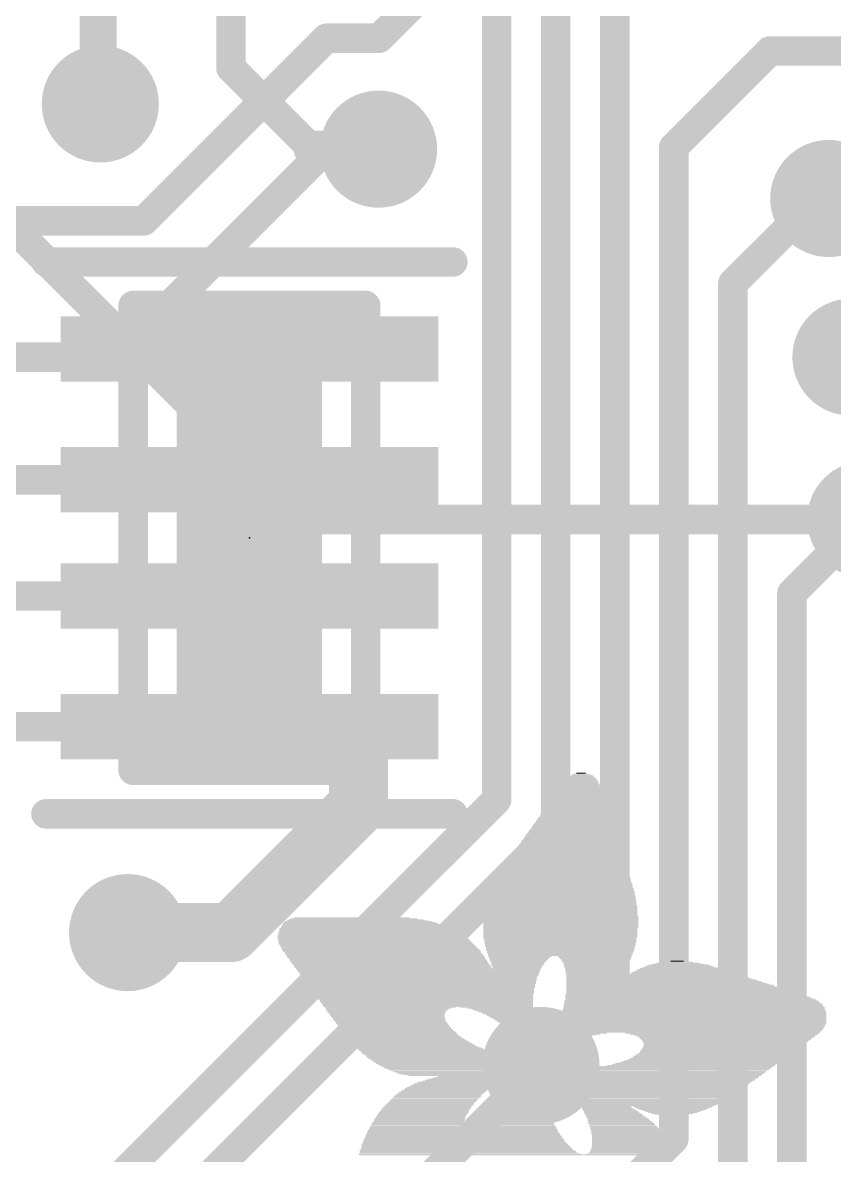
# Model space of a CAD drawing. Extents: x -6.5 to 37.6, y -9.6 to 64.3.
# Drawn here: x 4.87 to 10.45, y 29.86 to 37.66 of the extents above; entities that cross this region are included whole.
import ezdxf

# ---------------------------------------------------------------- set-up
doc = ezdxf.new("R2010")
doc.units = 0
for name, color, linetype in [('1', 12, 'CONTINUOUS'), ('16', 132, 'CONTINUOUS'), ('18', 110, 'CONTINUOUS'), ('21', 40, 'CONTINUOUS'), ('23', 53, 'CONTINUOUS'), ('51', 253, 'CONTINUOUS')]:
    doc.layers.add(name, color=color, linetype=linetype)

# ---------------------------------------------------------------- blocks, each defined once
blk = doc.blocks.new('RECT')
blk.add_solid([(-0.5, -0.5), (0.5, -0.5), (-0.5, 0.5), (0.5, 0.5)])
blk = doc.blocks.new('ROUNDV')
at = {"const_width": 0.5}
blk.add_lwpolyline([(0, -0.25, 1), (0, 0.25, 1), (0, -0.25)], format="xyb", dxfattribs=at)

msp = doc.modelspace()

# ---------------------------------------------------------------- linework, layer by layer
at = {"layer": '1'}
for points, const_width in [([(8.128, 38.7096), (8.128, 32.3088)], 0.2032), ([(5.3848, 38.4112), (5.3848, 37.1151)], 0.254), ([(8.5344, 38.4048), (8.5344, 32.1056)], 0.2032), ([(7.6708, 37.9048), (7.3184, 37.5524)], 0.2032), ([(8.9408, 37.8968), (8.9408, 30.988)], 0.2032), ([(6.9564, 37.5524), (5.6992, 36.2952)], 0.2032), ([(7.3184, 37.5524), (6.9564, 37.5524)], 0.2032), ([(9.3472, 36.8027), (10.0095, 37.465)], 0.2032), ([(10.0095, 37.465), (10.668, 37.465)], 0.2032), ([(5.3848, 37.1151), (5.4, 37.0999)], 0.254), ([(6.9528, 36.7888), (5.5762, 35.4122)], 0.2032), ([(7.0528, 36.7888), (6.9528, 36.7888)], 0.2032), ([(7.0528, 36.7888), (7.3152, 36.7888)], 0.254), ([(9.3472, 36.8027), (9.3472, 29.972)], 0.2032), ([(9.7536, 35.8648), (10.3378, 36.449)], 0.2032), ([(10.3378, 36.449), (10.414, 36.449)], 0.2032), ([(4.7528, 36.2952), (5.6992, 36.2952)], 0.2032), ([(9.7536, 29.0576), (9.7536, 35.8648)], 0.2032), ([(5.6208, 35.3676), (5.5762, 35.4122)], 0.2032), ([(6.5578, 35.4122), (6.4008, 35.2552)], 0.2032), ([(7.2762, 35.4122), (6.5578, 35.4122)], 0.2032), ([(3.8608, 35.3568), (5.6208, 35.3568)], 0.2032), ([(5.6208, 35.3568), (5.6208, 35.3676)], 0.2032), ([(6.4008, 35.2552), (6.4008, 34.544)], 0.2032), ([(6.4008, 34.544), (6.4008, 33.7312)], 0.2032), ([(6.4326, 34.5122), (6.4008, 34.544)], 0.2032), ([(5.5762, 34.5122), (2.7622, 34.5122)], 0.2032), ([(7.2762, 34.5122), (6.4326, 34.5122)], 0.2032), ([(10.16, 33.7312), (10.668, 34.2392)], 0.2032), ([(5.5762, 33.7122), (4.5022, 33.7122)], 0.2032), ([(6.4008, 33.7312), (6.4008, 33.02)], 0.2032), ([(6.4198, 33.7122), (6.4008, 33.7312)], 0.2032), ([(7.2762, 33.7122), (6.4198, 33.7122)], 0.2032), ([(10.16, 27.94), (10.16, 33.7312)], 0.2032), ([(6.4008, 33.02), (6.604, 32.8168)], 0.2032), ([(7.1762, 32.8122), (7.1716, 32.8168)], 0.4064), ([(7.1762, 32.7122), (7.2762, 32.8122)], 0.4064), ([(7.2762, 32.8122), (7.1762, 32.8122)], 0.4064), ([(5.5762, 32.8122), (4.669, 32.8122)], 0.2032), ([(6.604, 32.8168), (7.1716, 32.8168)], 0.2032), ([(7.1762, 32.2714), (7.1762, 32.7122)], 0.4064), ([(7.1762, 32.2714), (6.2992, 31.3944)], 0.4064), ([(8.128, 32.3088), (5.0292, 29.21)], 0.2032), ([(4.9784, 28.5496), (8.5344, 32.1056)], 0.2032), ([(6.2992, 31.3944), (5.588, 31.3944)], 0.4064), ([(8.9408, 30.988), (8.4328, 30.48)], 0.2032), ([(9.3472, 29.972), (9.0424, 29.6672)], 0.2032)]:
    msp.add_lwpolyline(points, dxfattribs=dict(at, const_width=const_width))
for points, const_width in [([(6.9564, 37.6032, 1), (6.9564, 37.5016)], 0.1016), ([(6.9923, 37.5165, 1), (6.9205, 37.5883)], 0.1016), ([(7.2825, 37.5883, 1), (7.3543, 37.5165)], 0.1016), ([(7.3184, 37.5016, 1), (7.3184, 37.6032)], 0.1016), ([(10.0095, 37.5158, 1), (10.0095, 37.4142)], 0.1016), ([(10.0454, 37.4291, 1), (9.9735, 37.5009)], 0.1016), ([(5.4297, 37.16, 1), (5.3399, 37.0702)], 0.127), ([(5.3551, 37.055, 1), (5.4449, 37.1448)], 0.127), ([(5.3213, 37.1151, 1), (5.4483, 37.1151)], 0.127), ([(6.9528, 36.8396, 1), (6.9528, 36.738)], 0.1016), ([(6.9887, 36.7529, 1), (6.9169, 36.8247)], 0.1016), ([(7.0528, 36.8523, 1), (7.0528, 36.7253)], 0.127), ([(7.0528, 36.738, 1), (7.0528, 36.8396)], 0.1016), ([(7.3152, 36.7253, 1), (7.3152, 36.8523)], 0.127), ([(9.398, 36.8027, 1), (9.2964, 36.8027)], 0.1016), ([(9.3113, 36.8387, 1), (9.3831, 36.7668)], 0.1016), ([(10.3378, 36.4998, 1), (10.3378, 36.3982)], 0.1016), ([(10.3737, 36.4131, 1), (10.3019, 36.4849)], 0.1016), ([(10.414, 36.3982, 1), (10.414, 36.4998)], 0.1016), ([(5.6633, 36.3311, 1), (5.7351, 36.2593)], 0.1016), ([(5.6992, 36.2444, 1), (5.6992, 36.346)], 0.1016), ([(9.8044, 35.8648, 1), (9.7028, 35.8648)], 0.1016), ([(9.7177, 35.9007, 1), (9.7895, 35.8289)], 0.1016), ([(5.6121, 35.4481, 1), (5.5403, 35.3763)], 0.1016), ([(5.5403, 35.4481, 1), (5.6121, 35.3763)], 0.1016), ([(6.5578, 35.463, 1), (6.5578, 35.3614)], 0.1016), ([(6.5937, 35.3763, 1), (6.5219, 35.4481)], 0.1016), ([(7.2762, 35.3614, 1), (7.2762, 35.463)], 0.1016), ([(5.6716, 35.3676, 1), (5.57, 35.3676)], 0.1016), ([(5.57, 35.3568, 1), (5.6716, 35.3568)], 0.1016), ([(5.5849, 35.3317, 1), (5.6567, 35.4035)], 0.1016), ([(5.6208, 35.306, 1), (5.6208, 35.4076)], 0.1016), ([(6.4516, 35.2552, 1), (6.35, 35.2552)], 0.1016), ([(6.3649, 35.2911, 1), (6.4367, 35.2193)], 0.1016), ([(6.4516, 34.544, 1), (6.35, 34.544)], 0.1016), ([(6.4367, 34.5799, 1), (6.3649, 34.5081)], 0.1016), ([(5.5762, 34.4614, 1), (5.5762, 34.563)], 0.1016), ([(6.35, 34.544, 1), (6.4516, 34.544)], 0.1016), ([(6.4326, 34.563, 1), (6.4326, 34.4614)], 0.1016), ([(6.3967, 34.4763, 1), (6.4685, 34.5481)], 0.1016), ([(7.2762, 34.4614, 1), (7.2762, 34.563)], 0.1016), ([(5.5762, 33.6614, 1), (5.5762, 33.763)], 0.1016), ([(6.4516, 33.7312, 1), (6.35, 33.7312)], 0.1016), ([(6.4367, 33.7671, 1), (6.3649, 33.6953)], 0.1016), ([(6.35, 33.7312, 1), (6.4516, 33.7312)], 0.1016), ([(6.4198, 33.763, 1), (6.4198, 33.6614)], 0.1016), ([(6.3839, 33.6763, 1), (6.4557, 33.7481)], 0.1016), ([(7.2762, 33.6614, 1), (7.2762, 33.763)], 0.1016), ([(10.2108, 33.7312, 1), (10.1092, 33.7312)], 0.1016), ([(10.1241, 33.7671, 1), (10.1959, 33.6953)], 0.1016), ([(6.4367, 33.0559, 1), (6.3649, 32.9841)], 0.1016), ([(6.35, 33.02, 1), (6.4516, 33.02)], 0.1016), ([(7.2434, 32.8886, 1), (7.0998, 32.745)], 0.2032), ([(7.1762, 32.9138, 1), (7.1762, 32.7106)], 0.2032), ([(7.348, 32.7404, 1), (7.2044, 32.884)], 0.2032), ([(7.2762, 32.7106, 1), (7.2762, 32.9138)], 0.2032), ([(5.5762, 32.7614, 1), (5.5762, 32.863)], 0.1016), ([(6.604, 32.8676, 1), (6.604, 32.766)], 0.1016), ([(7.2778, 32.7122, 1), (7.0746, 32.7122)], 0.2032), ([(7.1044, 32.7404, 1), (7.248, 32.884)], 0.2032), ([(7.1716, 32.766, 1), (7.1716, 32.8676)], 0.1016), ([(6.5681, 32.7809, 1), (6.6399, 32.8527)], 0.1016), ([(7.1044, 32.784, 1), (7.248, 32.6404)], 0.2032), ([(7.248, 32.1996, 1), (7.1044, 32.3432)], 0.2032), ([(7.0746, 32.2714, 1), (7.2778, 32.2714)], 0.2032), ([(8.1639, 32.2729, 1), (8.0921, 32.3447)], 0.1016), ([(8.0772, 32.3088, 1), (8.1788, 32.3088)], 0.1016), ([(8.4836, 32.1056, 1), (8.5852, 32.1056)], 0.1016), ([(8.5703, 32.0697, 1), (8.4985, 32.1415)], 0.1016), ([(5.588, 31.496, 1), (5.588, 31.2928)], 0.2032), ([(6.2992, 31.2928, 1), (6.2992, 31.496)], 0.2032), ([(6.2274, 31.4662, 1), (6.371, 31.3226)], 0.2032), ([(8.9767, 30.9521, 1), (8.9049, 31.0239)], 0.1016), ([(8.89, 30.988, 1), (8.9916, 30.988)], 0.1016), ([(8.3969, 30.5159, 1), (8.4687, 30.4441)], 0.1016), ([(9.3831, 29.9361, 1), (9.3113, 30.0079)], 0.1016), ([(9.2964, 29.972, 1), (9.398, 29.972)], 0.1016)]:
    msp.add_lwpolyline(points, format="xyb", dxfattribs=dict(at, const_width=const_width))
at = {"layer": '16'}
for points, const_width in [([(6.2992, 37.3476), (6.2992, 39.932)], 0.2032), ([(6.858, 36.7888), (6.2992, 37.3476)], 0.2032), ([(6.858, 36.7888), (6.858, 36.7888)], 0.254), ([(6.858, 36.7888), (7.3152, 36.7888)], 0.254), ([(10.414, 36.449), (10.795, 36.83)], 0.2032), ([(6.8072, 34.2392), (4.5324, 36.514)], 0.2032), ([(10.668, 34.2392), (6.8072, 34.2392)], 0.2032), ([(8.4328, 30.48), (6.8072, 28.8544)], 0.2032)]:
    msp.add_lwpolyline(points, dxfattribs=dict(at, const_width=const_width))
for points, const_width in [([(6.3351, 37.3835, 1), (6.2633, 37.3117)], 0.1016), ([(6.2484, 37.3476, 1), (6.35, 37.3476)], 0.1016), ([(6.858, 36.8523, 1), (6.858, 36.7253)], 0.127), ([(6.8131, 36.8337, 1), (6.9029, 36.7439)], 0.127), ([(6.9029, 36.7439, 1), (6.8131, 36.8337)], 0.127), ([(7.3152, 36.7253, 1), (7.3152, 36.8523)], 0.127), ([(6.8221, 36.7529, 1), (6.8939, 36.8247)], 0.1016), ([(10.3781, 36.4849, 1), (10.4499, 36.4131)], 0.1016), ([(6.8072, 34.29, 1), (6.8072, 34.1884)], 0.1016), ([(6.7713, 34.2033, 1), (6.8431, 34.2751)], 0.1016), ([(8.4687, 30.4441, 1), (8.3969, 30.5159)], 0.1016)]:
    msp.add_lwpolyline(points, format="xyb", dxfattribs=dict(at, const_width=const_width))
at = {"layer": '21', "const_width": 0.2032}
for points in [[(5.0262, 36.0122), (7.8262, 36.0122)], [(7.8262, 32.2122), (5.0262, 32.2122)]]:
    msp.add_lwpolyline(points, dxfattribs=at)
at = {"layer": '21', "const_width": 0.1016}
for points in [[(5.0262, 36.063, 1), (5.0262, 35.9614)], [(7.8262, 35.9614, 1), (7.8262, 36.063)], [(5.0262, 32.263, 1), (5.0262, 32.1614)], [(7.8262, 32.1614, 1), (7.8262, 32.263)]]:
    msp.add_lwpolyline(points, format="xyb", dxfattribs=at)
at = {"layer": '23'}
msp.add_point((6.4262, 34.1122), dxfattribs=at)
at = {"layer": '51', "const_width": 0.2032}
for points in [[(5.6262, 32.5122), (5.6262, 35.7122)], [(5.6262, 35.7122), (7.2262, 35.7122)], [(7.2262, 35.7122), (7.2262, 32.5122)], [(7.2262, 32.5122), (5.6262, 32.5122)]]:
    msp.add_lwpolyline(points, dxfattribs=at)
at = {"layer": '51', "const_width": 0.1016}
for points in [[(5.677, 35.7122, 1), (5.5754, 35.7122)], [(5.6262, 35.763, 1), (5.6262, 35.6614)], [(7.277, 35.7122, 1), (7.1754, 35.7122)], [(7.2262, 35.6614, 1), (7.2262, 35.763)], [(5.6262, 32.563, 1), (5.6262, 32.4614)], [(7.2262, 32.4614, 1), (7.2262, 32.563)], [(5.5754, 32.5122, 1), (5.677, 32.5122)], [(7.1754, 32.5122, 1), (7.277, 32.5122)]]:
    msp.add_lwpolyline(points, format="xyb", dxfattribs=at)

# ---------------------------------------------------------------- block references
at = {"layer": '1', "xscale": 0.45, "yscale": 0.9, "rotation": 270}
for p in [(5.5762, 35.4122), (7.2762, 35.4122), (5.5762, 34.5122), (7.2762, 34.5122), (5.5762, 33.7122), (7.2762, 33.7122), (5.5762, 32.8122), (7.2762, 32.8122)]:
    msp.add_blockref('RECT', p, dxfattribs=at)
at = {"layer": '18', "xscale": 0.8064, "yscale": 0.8064}
for p in [(5.4, 37.0999), (5.4, 37.0999), (7.3152, 36.7888), (7.3152, 36.7888), (10.414, 36.449), (10.414, 36.449), (10.5664, 35.3568), (10.5664, 35.3568), (10.668, 34.2392), (10.668, 34.2392), (5.588, 31.3944), (5.588, 31.3944), (8.4328, 30.48), (8.4328, 30.48)]:
    msp.add_blockref('ROUNDV', p, dxfattribs=at)
at = {"layer": '21'}
for p, xscale, yscale in [((8.7122, 32.4421), 0.2222, 0.0063), ((8.7122, 32.4485), 0.2096, 0.0064), ((8.7122, 32.4549), 0.1968, 0.0063), ((8.7122, 32.4612), 0.1842, 0.0064), ((8.7122, 32.4676), 0.1714, 0.0063), ((8.7154, 32.4739), 0.1524, 0.0064), ((8.7122, 32.4802), 0.1334, 0.0063), ((8.709, 32.4866), 0.1016, 0.0064), ((8.7091, 32.493), 0.0635, 0.0063), ((8.6995, 32.3659), 0.3112, 0.0063), ((8.7027, 32.3723), 0.3048, 0.0064), ((8.7027, 32.385), 0.2921, 0.0064), ((8.7027, 32.3787), 0.2921, 0.0063), ((8.7058, 32.3914), 0.2857, 0.0063), ((8.7058, 32.3977), 0.2731, 0.0064), ((8.7058, 32.4104), 0.2603, 0.0064), ((8.7091, 32.404), 0.2667, 0.0063), ((8.709, 32.4168), 0.254, 0.0063), ((8.7091, 32.4231), 0.2413, 0.0064), ((8.7122, 32.4295), 0.235, 0.0063), ((8.7122, 32.4358), 0.2222, 0.0064), ((8.6868, 32.2961), 0.3874, 0.0064), ((8.6868, 32.2898), 0.3874, 0.0063), ((8.6868, 32.3025), 0.3746, 0.0063), ((8.6899, 32.3152), 0.3683, 0.0063), ((8.6899, 32.3088), 0.3683, 0.0064), ((8.69, 32.3215), 0.3556, 0.0064), ((8.6932, 32.3279), 0.3493, 0.0063), ((8.6932, 32.3406), 0.3365, 0.0063), ((8.6964, 32.3342), 0.3429, 0.0064), ((8.6963, 32.3469), 0.3302, 0.0064), ((8.6995, 32.3533), 0.3238, 0.0063), ((8.6995, 32.3596), 0.3112, 0.0064), ((8.6677, 32.2072), 0.4763, 0.0064), ((8.671, 32.2136), 0.4699, 0.0063), ((8.6709, 32.2199), 0.4572, 0.0064), ((8.6741, 32.2326), 0.4508, 0.0064), ((8.6741, 32.2263), 0.4508, 0.0063), ((8.6773, 32.239), 0.4445, 0.0063), ((8.6773, 32.2517), 0.4318, 0.0063), ((8.6773, 32.2453), 0.4318, 0.0064), ((8.6773, 32.258), 0.4191, 0.0064), ((8.6805, 32.2707), 0.4127, 0.0064), ((8.6805, 32.2644), 0.4127, 0.0063), ((8.6836, 32.2771), 0.4064, 0.0063), ((8.6837, 32.2834), 0.3937, 0.0064), ((8.6551, 32.1374), 0.5525, 0.0063), ((8.6551, 32.131), 0.5525, 0.0064), ((8.6551, 32.1437), 0.5397, 0.0064), ((8.6582, 32.1501), 0.5334, 0.0063), ((8.6583, 32.1628), 0.5207, 0.0063), ((8.6614, 32.1564), 0.527, 0.0064), ((8.6614, 32.1691), 0.5144, 0.0064), ((8.6614, 32.1818), 0.5016, 0.0064), ((8.6646, 32.1755), 0.508, 0.0063), ((8.6646, 32.1882), 0.4953, 0.0063), ((8.6677, 32.1945), 0.4889, 0.0064), ((8.6677, 32.2009), 0.4763, 0.0063), ((8.6392, 32.0548), 0.635, 0.0064), ((8.6392, 32.0675), 0.6223, 0.0064), ((8.6424, 32.0612), 0.6287, 0.0063), ((8.6424, 32.0739), 0.6159, 0.0063), ((8.6455, 32.0802), 0.6096, 0.0064), ((8.6456, 32.0929), 0.5969, 0.0064), ((8.6456, 32.0866), 0.5969, 0.0063), ((8.6487, 32.0993), 0.5906, 0.0063), ((8.6487, 32.1056), 0.5778, 0.0064), ((8.6518, 32.1183), 0.5715, 0.0064), ((8.6518, 32.112), 0.5715, 0.0063), ((8.6519, 32.1247), 0.5588, 0.0063), ((8.6233, 31.9723), 0.7176, 0.0063), ((8.6233, 31.985), 0.7048, 0.0063), ((8.6265, 31.9786), 0.7112, 0.0064), ((8.6265, 31.9913), 0.6985, 0.0064), ((8.6296, 31.9977), 0.6921, 0.0063), ((8.6265, 32.004), 0.6858, 0.0064), ((8.6296, 32.0104), 0.6795, 0.0063), ((8.6296, 32.0231), 0.6667, 0.0063), ((8.6329, 32.0167), 0.6731, 0.0064), ((8.6328, 32.0294), 0.6604, 0.0064), ((8.636, 32.0358), 0.654, 0.0063), ((8.636, 32.0485), 0.6414, 0.0063), ((8.636, 32.0421), 0.6414, 0.0064), ((8.6075, 31.8961), 0.8001, 0.0063), ((8.6106, 31.9024), 0.7938, 0.0064), ((8.6106, 31.9151), 0.781, 0.0064), ((8.6106, 31.9088), 0.781, 0.0063), ((8.6106, 31.9215), 0.7684, 0.0063), ((8.6138, 31.9342), 0.762, 0.0063), ((8.6138, 31.9278), 0.762, 0.0064), ((8.617, 31.9405), 0.7557, 0.0064), ((8.617, 31.9469), 0.7429, 0.0063), ((8.6201, 31.9596), 0.7366, 0.0063), ((8.6201, 31.9532), 0.7366, 0.0064), ((8.6202, 31.9659), 0.7239, 0.0064), ((8.5948, 31.8199), 0.8763, 0.0063), ((8.5947, 31.8326), 0.8636, 0.0063), ((8.5947, 31.8262), 0.8636, 0.0064), ((8.5948, 31.8453), 0.8509, 0.0063), ((8.5979, 31.8389), 0.8572, 0.0064), ((8.5979, 31.8516), 0.8446, 0.0064), ((8.5979, 31.8643), 0.8318, 0.0064), ((8.6011, 31.858), 0.8382, 0.0063), ((8.6011, 31.8707), 0.8255, 0.0063), ((8.6043, 31.877), 0.8191, 0.0064), ((8.6043, 31.8897), 0.8065, 0.0064), ((8.6043, 31.8834), 0.8065, 0.0063), ((8.582, 31.7437), 0.9398, 0.0063), ((8.5852, 31.7564), 0.9334, 0.0063), ((8.5852, 31.75), 0.9334, 0.0064), ((8.5852, 31.7691), 0.9208, 0.0063), ((8.5884, 31.7627), 0.9271, 0.0064), ((8.5884, 31.7818), 0.9144, 0.0063), ((8.5884, 31.7754), 0.9144, 0.0064), ((8.5884, 31.7945), 0.9017, 0.0063), ((8.5884, 31.7881), 0.9017, 0.0064), ((8.5915, 31.8008), 0.8953, 0.0064), ((8.5915, 31.8135), 0.8827, 0.0064), ((8.5915, 31.8072), 0.8827, 0.0063), ((8.5789, 31.6738), 0.9969, 0.0064), ((8.5789, 31.6675), 0.9969, 0.0063), ((8.5789, 31.6611), 0.9969, 0.0064), ((8.582, 31.6802), 0.9906, 0.0063), ((8.5789, 31.6865), 0.9843, 0.0064), ((8.5789, 31.7056), 0.9715, 0.0063), ((8.5821, 31.6992), 0.9779, 0.0064), ((8.5821, 31.6928), 0.9779, 0.0063), ((8.582, 31.7183), 0.9652, 0.0063), ((8.582, 31.7119), 0.9652, 0.0064), ((8.5852, 31.7246), 0.9588, 0.0064), ((8.5821, 31.7309), 0.9525, 0.0063), ((8.5852, 31.7373), 0.9462, 0.0064), ((8.5725, 31.5976), 1.035, 0.0064), ((8.5725, 31.5913), 1.035, 0.0063), ((8.5725, 31.5849), 1.035, 0.0064), ((8.5756, 31.6166), 1.0287, 0.0063), ((8.5756, 31.6103), 1.0287, 0.0064), ((8.5756, 31.604), 1.0287, 0.0063), ((8.5757, 31.6357), 1.016, 0.0064), ((8.5757, 31.6294), 1.016, 0.0063), ((8.5757, 31.623), 1.016, 0.0064), ((8.5756, 31.6547), 1.0033, 0.0063), ((8.5789, 31.6484), 1.0097, 0.0064), ((8.5789, 31.6421), 1.0097, 0.0063), ((8.5693, 31.5087), 1.0668, 0.0064), ((8.5694, 31.5404), 1.0541, 0.0063), ((8.5694, 31.5341), 1.0541, 0.0064), ((8.5694, 31.5278), 1.0541, 0.0063), ((8.5694, 31.5214), 1.0541, 0.0064), ((8.5694, 31.5151), 1.0541, 0.0063), ((8.5725, 31.5722), 1.0478, 0.0064), ((8.5725, 31.5659), 1.0478, 0.0063), ((8.5725, 31.5595), 1.0478, 0.0064), ((8.5725, 31.5532), 1.0478, 0.0063), ((8.5725, 31.5468), 1.0478, 0.0064), ((8.5757, 31.5785), 1.0414, 0.0063), ((7.2231, 31.4261), 1.1684, 0.0063), ((7.2105, 31.4389), 1.1303, 0.0063), ((7.22, 31.4325), 1.1493, 0.0064), ((7.2073, 31.4452), 1.1113, 0.0064), ((7.1914, 31.4579), 1.0668, 0.0064), ((7.2009, 31.4516), 1.0858, 0.0063), ((7.185, 31.4642), 1.0414, 0.0063), ((7.1755, 31.4706), 1.0096, 0.0064), ((7.1692, 31.477), 0.9715, 0.0063), ((7.1597, 31.4833), 0.9271, 0.0064), ((7.147, 31.4897), 0.8763, 0.0063), ((7.1311, 31.496), 0.7937, 0.0064), ((8.5693, 31.5023), 1.0668, 0.0063), ((8.5693, 31.496), 1.0668, 0.0064), ((8.5693, 31.4897), 1.0668, 0.0063), ((8.5693, 31.4833), 1.0668, 0.0064), ((8.5693, 31.477), 1.0668, 0.0063), ((8.5693, 31.4706), 1.0668, 0.0064), ((8.5693, 31.4642), 1.0668, 0.0063), ((8.5693, 31.4579), 1.0668, 0.0064), ((8.5693, 31.4516), 1.0668, 0.0063), ((8.5693, 31.4452), 1.0668, 0.0064), ((8.5693, 31.4389), 1.0668, 0.0063), ((8.5693, 31.4325), 1.0668, 0.0064), ((8.5693, 31.4261), 1.0668, 0.0063), ((7.2581, 31.3754), 1.2763, 0.0063), ((7.2644, 31.369), 1.289, 0.0064), ((7.2676, 31.3627), 1.2954, 0.0063), ((7.2771, 31.3499), 1.3144, 0.0063), ((7.2708, 31.3563), 1.3017, 0.0064), ((7.2485, 31.3944), 1.2446, 0.0064), ((7.2517, 31.388), 1.251, 0.0063), ((7.2581, 31.3817), 1.2637, 0.0064), ((7.2422, 31.4008), 1.2319, 0.0063), ((7.2263, 31.4198), 1.1874, 0.0064), ((7.2327, 31.4135), 1.2001, 0.0063), ((7.239, 31.4071), 1.2128, 0.0064), ((8.5662, 31.4198), 1.0605, 0.0064), ((8.5662, 31.4135), 1.0605, 0.0063), ((8.5662, 31.4071), 1.0605, 0.0064), ((8.5662, 31.4008), 1.0605, 0.0063), ((8.5662, 31.3944), 1.0605, 0.0064), ((8.5662, 31.388), 1.0605, 0.0063), ((8.5662, 31.3817), 1.0605, 0.0064), ((8.5662, 31.3754), 1.0605, 0.0063), ((8.5662, 31.369), 1.0605, 0.0064), ((8.5662, 31.3627), 1.0605, 0.0063), ((8.563, 31.3563), 1.0541, 0.0064), ((8.5662, 31.3499), 1.0477, 0.0063), ((7.2835, 31.3436), 1.3145, 0.0064), ((7.2866, 31.3373), 1.3208, 0.0063), ((7.2898, 31.3309), 1.3272, 0.0064), ((7.293, 31.3246), 1.3335, 0.0063), ((7.2994, 31.3182), 1.3335, 0.0064), ((7.3025, 31.3118), 1.3398, 0.0063), ((7.312, 31.2992), 1.3462, 0.0063), ((7.3089, 31.3055), 1.3399, 0.0064), ((7.3184, 31.2928), 1.3462, 0.0064), ((7.3216, 31.2865), 1.3525, 0.0063), ((7.3279, 31.2801), 1.3526, 0.0064), ((7.3311, 31.2738), 1.3589, 0.0063), ((8.563, 31.3246), 1.0414, 0.0063), ((8.5662, 31.3436), 1.0477, 0.0064), ((8.5662, 31.3373), 1.0477, 0.0063), ((8.5662, 31.3309), 1.0477, 0.0064), ((8.5662, 31.3182), 1.0351, 0.0064), ((8.5662, 31.3118), 1.0351, 0.0063), ((8.5662, 31.3055), 1.0351, 0.0064), ((8.563, 31.2992), 1.0287, 0.0063), ((8.5662, 31.2928), 1.0223, 0.0064), ((8.5662, 31.2865), 1.0223, 0.0063), ((8.5662, 31.2801), 1.0223, 0.0064), ((8.563, 31.2738), 1.016, 0.0063), ((7.3375, 31.2674), 1.3589, 0.0064), ((7.3406, 31.2611), 1.3526, 0.0063), ((7.347, 31.2547), 1.3525, 0.0064), ((7.3502, 31.2484), 1.3589, 0.0063), ((7.3565, 31.242), 1.3589, 0.0064), ((7.3629, 31.2293), 1.3589, 0.0064), ((7.3597, 31.2357), 1.3525, 0.0063), ((7.3692, 31.223), 1.3589, 0.0063), ((7.3723, 31.2166), 1.3525, 0.0064), ((7.3787, 31.2103), 1.3526, 0.0063), ((7.3819, 31.2039), 1.3589, 0.0064), ((7.3851, 31.1976), 1.3525, 0.0063), ((8.5662, 31.2674), 1.0097, 0.0064), ((8.5662, 31.2611), 1.0097, 0.0063), ((8.563, 31.2547), 1.0033, 0.0064), ((8.563, 31.2357), 0.9906, 0.0063), ((8.5662, 31.2484), 0.9969, 0.0063), ((8.5662, 31.242), 0.9969, 0.0064), ((8.2835, 31.223), 0.4191, 0.0063), ((8.2899, 31.2293), 0.4318, 0.0064), ((8.2836, 31.2166), 0.4064, 0.0064), ((8.2804, 31.2103), 0.4, 0.0063), ((8.2773, 31.2039), 0.3937, 0.0064), ((8.2772, 31.1976), 0.381, 0.0063), ((8.8043, 31.2293), 0.508, 0.0064), ((8.8042, 31.223), 0.4953, 0.0063), ((8.8075, 31.2166), 0.4889, 0.0064), ((8.8106, 31.2103), 0.4826, 0.0063), ((8.8107, 31.2039), 0.4699, 0.0064), ((8.8107, 31.1976), 0.4699, 0.0063), ((9.3695, 31.1976), 0.0889, 0.0063), ((7.3914, 31.1912), 1.3526, 0.0064), ((7.3946, 31.1849), 1.3589, 0.0063), ((7.3978, 31.1785), 1.3525, 0.0064), ((7.4041, 31.1722), 1.3526, 0.0063), ((7.4104, 31.1658), 1.3525, 0.0064), ((7.4104, 31.1595), 1.3525, 0.0063), ((7.4168, 31.1531), 1.3526, 0.0064), ((7.4232, 31.1468), 1.3525, 0.0063), ((7.5914, 31.1404), 1.6764, 0.0064), ((7.5914, 31.1341), 1.6764, 0.0063), ((7.5915, 31.1277), 1.6637, 0.0064), ((7.5946, 31.1214), 1.6574, 0.0063), ((7.5946, 31.115), 1.6446, 0.0064), ((8.2709, 31.1849), 0.3683, 0.0063), ((8.2741, 31.1912), 0.3747, 0.0064), ((8.2709, 31.1722), 0.3556, 0.0063), ((8.2677, 31.1658), 0.3492, 0.0064), ((8.2741, 31.1785), 0.3619, 0.0064), ((8.2709, 31.1595), 0.3429, 0.0063), ((8.2677, 31.1531), 0.3366, 0.0064), ((8.2709, 31.1468), 0.3302, 0.0063), ((8.8106, 31.1912), 0.4572, 0.0064), ((8.8138, 31.1849), 0.4508, 0.0063), ((8.8107, 31.1785), 0.4445, 0.0064), ((8.8107, 31.1722), 0.4445, 0.0063), ((8.8106, 31.1658), 0.4318, 0.0064), ((8.8106, 31.1595), 0.4318, 0.0063), ((8.8075, 31.1531), 0.4255, 0.0064), ((8.8075, 31.1468), 0.4127, 0.0063), ((8.8075, 31.1404), 0.4127, 0.0064), ((8.8043, 31.1341), 0.4064, 0.0063), ((8.8011, 31.1277), 0.4, 0.0064), ((8.8011, 31.1214), 0.4, 0.0063), ((8.8011, 31.115), 0.3874, 0.0064), ((9.4107, 31.115), 0.7176, 0.0064), ((9.4044, 31.1214), 0.6795, 0.0063), ((9.4012, 31.1277), 0.6477, 0.0064), ((9.398, 31.1341), 0.616, 0.0063), ((9.3917, 31.1404), 0.5905, 0.0064), ((9.3885, 31.1468), 0.5461, 0.0063), ((9.3885, 31.1531), 0.5207, 0.0064), ((9.3853, 31.1595), 0.4762, 0.0063), ((9.3822, 31.1658), 0.4445, 0.0064), ((9.3821, 31.1722), 0.4064, 0.0063), ((9.3789, 31.1785), 0.3493, 0.0064), ((9.3758, 31.1849), 0.2921, 0.0063), ((9.3726, 31.1912), 0.2096, 0.0064), ((7.5946, 31.1087), 1.6446, 0.0063), ((7.5978, 31.1023), 1.6383, 0.0064), ((7.5978, 31.096), 1.6256, 0.0063), ((7.5978, 31.0896), 1.6256, 0.0064), ((7.5978, 31.0833), 1.6129, 0.0063), ((7.601, 31.0769), 1.6065, 0.0064), ((7.6041, 31.0706), 1.6002, 0.0063), ((7.6041, 31.0642), 1.6002, 0.0064), ((7.6042, 31.0579), 1.5875, 0.0063), ((7.6073, 31.0515), 1.5812, 0.0064), ((7.6105, 31.0452), 1.5748, 0.0063), ((7.6073, 31.0388), 1.5684, 0.0064), ((8.7979, 31.1087), 0.381, 0.0063), ((8.7884, 31.0833), 0.362, 0.0063), ((8.7852, 31.0769), 0.3556, 0.0064), ((8.7852, 31.0706), 0.3556, 0.0063), ((8.782, 31.0642), 0.3493, 0.0064), ((8.7757, 31.0515), 0.3366, 0.0064), ((8.7725, 31.0452), 0.3302, 0.0063), ((8.7725, 31.0388), 0.3302, 0.0064), ((8.7948, 31.1023), 0.3747, 0.0064), ((8.7948, 31.096), 0.3747, 0.0063), ((8.7916, 31.0896), 0.3683, 0.0064), ((8.7789, 31.0579), 0.3429, 0.0063), ((9.4774, 31.0388), 1.0541, 0.0064), ((9.471, 31.0452), 1.0287, 0.0063), ((9.4679, 31.0515), 0.9969, 0.0064), ((9.4615, 31.0579), 0.9716, 0.0063), ((9.452, 31.0642), 0.9398, 0.0064), ((9.4488, 31.0706), 0.9208, 0.0063), ((9.4425, 31.0769), 0.8827, 0.0064), ((9.4361, 31.0833), 0.8572, 0.0063), ((9.4298, 31.0896), 0.8319, 0.0064), ((9.4266, 31.096), 0.8001, 0.0063), ((9.4203, 31.1023), 0.7747, 0.0064), ((9.4139, 31.1087), 0.7366, 0.0063), ((7.6105, 31.0325), 1.5621, 0.0063), ((7.6137, 31.0261), 1.5557, 0.0064), ((7.6168, 31.0198), 1.5494, 0.0063), ((7.6168, 31.0134), 1.5494, 0.0064), ((7.6169, 31.0071), 1.5367, 0.0063), ((7.62, 31.0007), 1.5304, 0.0064), ((7.6232, 30.9944), 1.524, 0.0063), ((7.6232, 30.988), 1.524, 0.0064), ((7.6264, 30.9817), 1.5177, 0.0063), ((7.6296, 30.9753), 1.5113, 0.0064), ((7.6295, 30.969), 1.4986, 0.0063), ((7.6295, 30.9626), 1.4986, 0.0064), ((9.4107, 30.969), 1.6192, 0.0063), ((9.4234, 30.9626), 1.6446, 0.0064), ((8.7661, 31.0261), 0.3175, 0.0064), ((8.763, 31.0198), 0.3112, 0.0063), ((9.3472, 31.0134), 1.4796, 0.0064), ((9.3853, 30.988), 1.5558, 0.0064), ((9.3948, 30.9817), 1.5748, 0.0063), ((9.4075, 30.9753), 1.6002, 0.0064), ((8.7694, 31.0325), 0.3239, 0.0063), ((9.3536, 31.0071), 1.4923, 0.0063), ((9.3663, 31.0007), 1.5177, 0.0064), ((9.3758, 30.9944), 1.5367, 0.0063), ((9.4964, 31.0198), 1.143, 0.0063), ((9.4901, 31.0261), 1.1049, 0.0064), ((9.4869, 31.0325), 1.0858, 0.0063), ((7.6327, 30.9563), 1.4922, 0.0063), ((7.6359, 30.9499), 1.4859, 0.0064), ((7.6359, 30.9436), 1.4859, 0.0063), ((7.6391, 30.9372), 1.4795, 0.0064), ((7.6422, 30.9309), 1.4732, 0.0063), ((7.6454, 30.9245), 1.4668, 0.0064), ((7.6454, 30.9182), 1.4668, 0.0063), ((7.6486, 30.9118), 1.4605, 0.0064), ((7.6518, 30.9055), 1.4541, 0.0063), ((7.6549, 30.8991), 1.4478, 0.0064), ((7.6549, 30.8928), 1.4478, 0.0063), ((7.6581, 30.8864), 1.4414, 0.0064), ((7.3946, 30.8801), 0.9017, 0.0063), ((8.128, 30.8801), 0.5016, 0.0063), ((9.4838, 30.8864), 1.7907, 0.0064), ((9.4869, 30.8801), 1.797, 0.0063), ((9.4806, 30.8991), 1.7843, 0.0064), ((9.4806, 30.8928), 1.7843, 0.0063), ((9.471, 30.9182), 1.7526, 0.0063), ((9.4742, 30.9118), 1.759, 0.0064), ((9.4647, 30.9245), 1.7399, 0.0064), ((9.4806, 30.9055), 1.7717, 0.0063), ((9.4329, 30.9563), 1.6637, 0.0063), ((9.4488, 30.9436), 1.6954, 0.0063), ((9.4584, 30.9372), 1.7145, 0.0064), ((9.4647, 30.9309), 1.7272, 0.0063), ((9.4425, 30.9499), 1.6827, 0.0064), ((7.3819, 30.8737), 0.8636, 0.0064), ((7.3723, 30.8674), 0.8445, 0.0063), ((7.3723, 30.861), 0.8319, 0.0064), ((7.3723, 30.8547), 0.8191, 0.0063), ((7.3692, 30.8483), 0.8128, 0.0064), ((7.3723, 30.842), 0.8065, 0.0063), ((7.3723, 30.8356), 0.7937, 0.0064), ((7.3755, 30.8293), 0.7874, 0.0063), ((7.3755, 30.8229), 0.7874, 0.0064), ((7.3787, 30.8166), 0.781, 0.0063), ((7.3819, 30.8102), 0.7747, 0.0064), ((7.3883, 30.8039), 0.7747, 0.0063), ((8.1502, 30.8737), 0.4572, 0.0064), ((8.1661, 30.8674), 0.4254, 0.0063), ((8.1756, 30.861), 0.4064, 0.0064), ((8.1852, 30.8547), 0.3873, 0.0063), ((8.1915, 30.8483), 0.3746, 0.0064), ((8.201, 30.842), 0.3556, 0.0063), ((8.2073, 30.8356), 0.3429, 0.0064), ((8.2169, 30.8293), 0.3238, 0.0063), ((8.2201, 30.8229), 0.3175, 0.0064), ((8.2264, 30.8166), 0.3048, 0.0063), ((8.236, 30.8102), 0.2985, 0.0064), ((8.2423, 30.8039), 0.2858, 0.0063), ((9.4774, 30.8039), 1.8415, 0.0063), ((9.4806, 30.8166), 1.8351, 0.0063), ((9.4806, 30.8102), 1.8351, 0.0064), ((9.4837, 30.8293), 1.8288, 0.0063), ((9.4837, 30.8229), 1.8288, 0.0064), ((9.4869, 30.842), 1.8224, 0.0063), ((9.4869, 30.8356), 1.8224, 0.0064), ((9.4838, 30.8547), 1.8161, 0.0063), ((9.4838, 30.8483), 1.8161, 0.0064), ((9.4837, 30.8674), 1.8034, 0.0063), ((9.4869, 30.861), 1.8098, 0.0064), ((9.4869, 30.8737), 1.797, 0.0064), ((7.3883, 30.7975), 0.7747, 0.0064), ((7.3914, 30.7912), 0.7684, 0.0063), ((7.3978, 30.7848), 0.7683, 0.0064), ((7.4009, 30.7785), 0.762, 0.0063), ((7.4041, 30.7721), 0.7684, 0.0064), ((7.4104, 30.7658), 0.7683, 0.0063), ((7.4136, 30.7594), 0.762, 0.0064), ((7.4168, 30.7531), 0.7684, 0.0063), ((7.4232, 30.7467), 0.7683, 0.0064), ((7.4295, 30.7404), 0.7684, 0.0063), ((7.4327, 30.734), 0.762, 0.0064), ((7.439, 30.7277), 0.7747, 0.0063), ((8.2486, 30.7975), 0.2731, 0.0064), ((8.2519, 30.7912), 0.2667, 0.0063), ((8.2614, 30.7848), 0.2603, 0.0064), ((8.2645, 30.7785), 0.254, 0.0063), ((8.2709, 30.7721), 0.2413, 0.0064), ((8.2741, 30.7658), 0.2349, 0.0063), ((8.2804, 30.7594), 0.235, 0.0064), ((8.2867, 30.7531), 0.2223, 0.0063), ((8.2931, 30.7467), 0.2222, 0.0064), ((8.2963, 30.7404), 0.2159, 0.0063), ((8.3026, 30.734), 0.2159, 0.0064), ((8.3058, 30.7277), 0.2096, 0.0063), ((9.4393, 30.7277), 1.8669, 0.0063), ((9.4488, 30.7404), 1.8606, 0.0063), ((9.4488, 30.734), 1.8606, 0.0064), ((9.4551, 30.7467), 1.8605, 0.0064), ((9.4583, 30.7531), 1.8542, 0.0063), ((9.4647, 30.7658), 1.8542, 0.0063), ((9.4647, 30.7594), 1.8542, 0.0064), ((9.471, 30.7785), 1.8542, 0.0063), ((9.471, 30.7721), 1.8542, 0.0064), ((9.4742, 30.7912), 1.8478, 0.0063), ((9.4742, 30.7848), 1.8478, 0.0064), ((9.4774, 30.7975), 1.8415, 0.0064), ((7.4422, 30.7213), 0.7684, 0.0064), ((7.4518, 30.715), 0.7747, 0.0063), ((7.4613, 30.7023), 0.7811, 0.0063), ((7.4581, 30.7086), 0.7747, 0.0064), ((7.4676, 30.6959), 0.781, 0.0064), ((7.474, 30.6896), 0.7811, 0.0063), ((7.4803, 30.6832), 0.781, 0.0064), ((7.4867, 30.6769), 0.7937, 0.0063), ((7.493, 30.6705), 0.7938, 0.0064), ((7.5026, 30.6642), 0.8001, 0.0063), ((7.5089, 30.6578), 0.8001, 0.0064), ((7.5184, 30.6515), 0.8064, 0.0063), ((8.3122, 30.7213), 0.2095, 0.0064), ((8.3185, 30.715), 0.2096, 0.0063), ((8.3281, 30.7086), 0.2159, 0.0064), ((8.3407, 30.7023), 0.2286, 0.0063), ((8.5344, 30.6959), 0.616, 0.0064), ((8.5217, 30.6896), 0.5778, 0.0063), ((8.5122, 30.6832), 0.5461, 0.0064), ((8.4963, 30.6705), 0.5016, 0.0064), ((8.5027, 30.6769), 0.5143, 0.0063), ((8.4836, 30.6578), 0.4636, 0.0064), ((8.49, 30.6642), 0.4763, 0.0063), ((8.4772, 30.6515), 0.4381, 0.0063), ((8.6741, 30.7023), 0.4254, 0.0063), ((9.4203, 30.7086), 1.8669, 0.0064), ((9.4266, 30.715), 1.8669, 0.0063), ((9.4361, 30.7213), 1.8606, 0.0064), ((9.6806, 30.7023), 1.3335, 0.0063), ((9.6933, 30.6959), 1.2954, 0.0064), ((9.6997, 30.6896), 1.2573, 0.0063), ((9.7028, 30.6832), 1.2382, 0.0064), ((9.7092, 30.6769), 1.2129, 0.0063), ((9.706, 30.6705), 1.1938, 0.0064), ((9.7059, 30.6642), 1.1811, 0.0063), ((9.706, 30.6578), 1.1684, 0.0064), ((9.7028, 30.6515), 1.1494, 0.0063), ((7.5279, 30.6451), 0.8128, 0.0064), ((7.5343, 30.6388), 0.8128, 0.0063), ((7.5438, 30.6324), 0.8192, 0.0064), ((7.5534, 30.6261), 0.8255, 0.0063), ((7.5692, 30.6134), 0.8446, 0.0063), ((7.5629, 30.6197), 0.8319, 0.0064), ((7.5819, 30.607), 0.8446, 0.0064), ((7.5946, 30.6007), 0.8572, 0.0063), ((7.6041, 30.5943), 0.8636, 0.0064), ((7.6169, 30.588), 0.8763, 0.0063), ((7.6295, 30.5816), 0.889, 0.0064), ((7.6486, 30.5753), 0.9144, 0.0063), ((7.6676, 30.5689), 0.9398, 0.0064), ((8.4042, 30.5689), 0.4064, 0.0064), ((8.4169, 30.5753), 0.3937, 0.0063), ((8.4265, 30.5816), 0.3747, 0.0064), ((8.4328, 30.588), 0.3746, 0.0063), ((8.4391, 30.6007), 0.3747, 0.0063), ((8.436, 30.5943), 0.3683, 0.0064), ((8.4741, 30.6451), 0.4318, 0.0064), ((8.4614, 30.6324), 0.4064, 0.0064), ((8.4582, 30.6261), 0.4, 0.0063), ((8.4487, 30.6134), 0.381, 0.0063), ((8.4455, 30.607), 0.3746, 0.0064), ((8.4678, 30.6388), 0.4191, 0.0063), ((8.4519, 30.6197), 0.3873, 0.0064), ((9.6362, 30.5689), 1.0541, 0.0064), ((9.6456, 30.5753), 1.0605, 0.0063), ((9.652, 30.5816), 1.0604, 0.0064), ((9.6584, 30.588), 1.0731, 0.0063), ((9.6647, 30.5943), 1.0732, 0.0064), ((9.7028, 30.6451), 1.1366, 0.0064), ((9.6806, 30.6134), 1.0922, 0.0063), ((9.6774, 30.607), 1.0858, 0.0064), ((9.6711, 30.6007), 1.0731, 0.0063), ((9.6997, 30.6388), 1.1303, 0.0063), ((9.6869, 30.6197), 1.0922, 0.0064), ((9.6965, 30.6324), 1.1113, 0.0064), ((9.6933, 30.6261), 1.1049, 0.0063), ((7.9058, 30.5626), 1.4033, 0.0063), ((7.9089, 30.5562), 1.397, 0.0064), ((7.9153, 30.5499), 1.3843, 0.0063), ((7.9184, 30.5435), 1.3779, 0.0064), ((7.9216, 30.5372), 1.3716, 0.0063), ((7.928, 30.5308), 1.3716, 0.0064), ((7.9344, 30.5245), 1.3589, 0.0063), ((7.9407, 30.5181), 1.3589, 0.0064), ((7.9502, 30.5118), 1.3526, 0.0063), ((7.9598, 30.5054), 1.3589, 0.0064), ((7.9693, 30.4991), 1.3525, 0.0063), ((7.982, 30.4927), 1.3653, 0.0064), ((9.5028, 30.4927), 1.1176, 0.0064), ((9.5187, 30.4991), 1.0985, 0.0063), ((9.5313, 30.5054), 1.0859, 0.0064), ((9.5473, 30.5118), 1.0795, 0.0063), ((9.5599, 30.5181), 1.0668, 0.0064), ((9.5694, 30.5245), 1.0605, 0.0063), ((9.5822, 30.5308), 1.0605, 0.0064), ((9.5917, 30.5372), 1.0541, 0.0063), ((9.6012, 30.5435), 1.0604, 0.0064), ((9.6108, 30.5499), 1.0541, 0.0063), ((9.6203, 30.5562), 1.0605, 0.0064), ((9.6297, 30.5626), 1.0541, 0.0063), ((7.9947, 30.4864), 1.3653, 0.0063), ((8.0168, 30.48), 1.3843, 0.0064), ((8.0423, 30.4737), 1.4224, 0.0063), ((8.6868, 30.4673), 2.6734, 0.0064), ((8.6868, 30.461), 2.6606, 0.0063), ((8.6899, 30.4546), 2.6289, 0.0064), ((8.6932, 30.4483), 2.6099, 0.0063), ((8.6932, 30.4419), 2.5845, 0.0064), ((8.6995, 30.4356), 2.559, 0.0063), ((8.7058, 30.4292), 2.5337, 0.0064), ((8.7091, 30.4229), 2.5019, 0.0063), ((8.7186, 30.4165), 2.4701, 0.0064), ((9.4361, 30.4737), 1.2002, 0.0063), ((9.4647, 30.48), 1.1557, 0.0064), ((9.4869, 30.4864), 1.124, 0.0063), ((8.7345, 30.4102), 2.4257, 0.0063), ((7.8169, 30.3403), 0.5651, 0.0064), ((7.8296, 30.3467), 0.5651, 0.0063), ((7.8391, 30.353), 0.5588, 0.0064), ((7.855, 30.3594), 0.5525, 0.0063), ((7.8677, 30.3657), 0.5525, 0.0064), ((7.8835, 30.3721), 0.5334, 0.0063), ((7.9026, 30.3784), 0.5334, 0.0064), ((7.9153, 30.3848), 0.5207, 0.0063), ((7.9375, 30.3911), 0.5144, 0.0064), ((7.9598, 30.3975), 0.5207, 0.0063), ((8.8297, 30.4038), 2.2098, 0.0064), ((9.0996, 30.3975), 1.6573, 0.0063), ((9.1028, 30.3911), 1.6383, 0.0064), ((9.0996, 30.3848), 1.6193, 0.0063), ((9.0932, 30.3721), 1.5938, 0.0063), ((9.0996, 30.3784), 1.6065, 0.0064), ((9.0932, 30.3657), 1.5812, 0.0064), ((9.0869, 30.3594), 1.5685, 0.0063), ((8.4074, 30.353), 0.2096, 0.0064), ((8.401, 30.3467), 0.1969, 0.0063), ((8.401, 30.3403), 0.1841, 0.0064), ((9.2075, 30.353), 1.3144, 0.0064), ((9.2139, 30.3467), 1.2891, 0.0063), ((9.2139, 30.3403), 1.2637, 0.0064), ((7.7121, 30.2578), 0.5969, 0.0063), ((7.7185, 30.2641), 0.5969, 0.0064), ((7.7248, 30.2705), 0.5969, 0.0063), ((7.728, 30.2768), 0.5905, 0.0064), ((7.7407, 30.2832), 0.5905, 0.0063), ((7.7438, 30.2895), 0.5842, 0.0064), ((7.7534, 30.2959), 0.5905, 0.0063), ((7.7629, 30.3022), 0.5842, 0.0064), ((7.7692, 30.3086), 0.5842, 0.0063), ((7.7788, 30.3149), 0.5779, 0.0064), ((7.7851, 30.3213), 0.5778, 0.0063), ((7.7978, 30.3276), 0.5778, 0.0064), ((7.8074, 30.334), 0.5715, 0.0063), ((8.3788, 30.2641), 0.1905, 0.0064), ((8.3788, 30.2578), 0.1905, 0.0063), ((8.382, 30.2768), 0.1842, 0.0064), ((8.382, 30.2705), 0.1842, 0.0063), ((8.3852, 30.3022), 0.1778, 0.0064), ((8.3852, 30.2959), 0.1778, 0.0063), ((8.3852, 30.2895), 0.1778, 0.0064), ((8.3852, 30.2832), 0.1778, 0.0063), ((8.3947, 30.334), 0.1842, 0.0063), ((8.3947, 30.3276), 0.1842, 0.0064), ((8.3915, 30.3213), 0.1778, 0.0063), ((8.3915, 30.3149), 0.1778, 0.0064), ((8.3884, 30.3086), 0.1715, 0.0063), ((9.2139, 30.334), 1.2509, 0.0063), ((9.2171, 30.3276), 1.2319, 0.0064), ((9.2139, 30.3213), 1.2129, 0.0063), ((9.2139, 30.3149), 1.2001, 0.0064), ((9.2139, 30.3086), 1.1875, 0.0063), ((9.2107, 30.3022), 1.1684, 0.0064), ((9.2107, 30.2959), 1.1557, 0.0063), ((9.2075, 30.2895), 1.1366, 0.0064), ((9.2075, 30.2832), 1.124, 0.0063), ((9.2043, 30.2768), 1.1049, 0.0064), ((9.2043, 30.2705), 1.0922, 0.0063), ((9.2012, 30.2641), 1.0731, 0.0064), ((9.198, 30.2578), 1.0668, 0.0063), ((7.6422, 30.1816), 0.6096, 0.0063), ((7.6486, 30.1879), 0.6096, 0.0064), ((7.6518, 30.1943), 0.6033, 0.0063), ((7.6581, 30.2006), 0.6032, 0.0064), ((7.6645, 30.207), 0.6033, 0.0063), ((7.6708, 30.2133), 0.6032, 0.0064), ((7.674, 30.2197), 0.5969, 0.0063), ((7.6804, 30.226), 0.5969, 0.0064), ((7.6867, 30.2324), 0.5969, 0.0063), ((7.6931, 30.2387), 0.5969, 0.0064), ((7.6994, 30.2451), 0.5969, 0.0063), ((7.7058, 30.2514), 0.5969, 0.0064), ((8.3598, 30.1816), 0.254, 0.0063), ((8.3598, 30.1879), 0.2413, 0.0064), ((8.3629, 30.2006), 0.2349, 0.0064), ((8.3629, 30.1943), 0.2349, 0.0063), ((8.3661, 30.207), 0.2286, 0.0063), ((8.3662, 30.2197), 0.2159, 0.0063), ((8.3662, 30.2133), 0.2159, 0.0064), ((8.3693, 30.226), 0.2096, 0.0064), ((8.3725, 30.2387), 0.2032, 0.0064), ((8.3725, 30.2324), 0.2032, 0.0063), ((8.3757, 30.2514), 0.1969, 0.0064), ((8.3757, 30.2451), 0.1969, 0.0063), ((9.1948, 30.2514), 1.0478, 0.0064), ((9.1948, 30.2451), 1.035, 0.0063), ((9.1916, 30.2387), 1.016, 0.0064), ((9.1852, 30.2324), 1.0033, 0.0063), ((9.1821, 30.226), 0.9842, 0.0064), ((9.1789, 30.2197), 0.9652, 0.0063), ((9.1758, 30.2133), 0.9589, 0.0064), ((9.1694, 30.207), 0.9334, 0.0063), ((9.1631, 30.2006), 0.9207, 0.0064), ((8.8804, 30.1943), 0.3429, 0.0063), ((8.8932, 30.1816), 0.3556, 0.0063), ((8.8869, 30.1879), 0.3429, 0.0064), ((9.3408, 30.1943), 0.5397, 0.0063), ((9.3408, 30.1879), 0.5143, 0.0064), ((9.3377, 30.1816), 0.4826, 0.0063), ((7.5978, 30.1117), 0.6223, 0.0064), ((7.5978, 30.1054), 0.6223, 0.0063), ((7.601, 30.1181), 0.6159, 0.0063), ((7.6073, 30.1308), 0.616, 0.0063), ((7.6073, 30.1244), 0.616, 0.0064), ((7.6137, 30.1371), 0.6159, 0.0064), ((7.62, 30.1498), 0.616, 0.0064), ((7.6168, 30.1435), 0.6096, 0.0063), ((7.6264, 30.1562), 0.6159, 0.0063), ((7.6295, 30.1625), 0.6096, 0.0064), ((7.6359, 30.1689), 0.6096, 0.0063), ((7.6391, 30.1752), 0.6033, 0.0064), ((8.3376, 30.1054), 0.3493, 0.0063), ((8.3407, 30.1181), 0.3302, 0.0063), ((8.3407, 30.1117), 0.3302, 0.0064), ((8.3439, 30.1308), 0.3112, 0.0063), ((8.3439, 30.1244), 0.3112, 0.0064), ((8.3471, 30.1371), 0.3048, 0.0064), ((8.3471, 30.1435), 0.2921, 0.0063), ((8.3503, 30.1498), 0.2857, 0.0064), ((8.3534, 30.1562), 0.2794, 0.0063), ((8.3535, 30.1625), 0.2667, 0.0064), ((8.3566, 30.1752), 0.2604, 0.0064), ((8.3566, 30.1689), 0.2604, 0.0063), ((8.9027, 30.1752), 0.362, 0.0064), ((8.9059, 30.1689), 0.3683, 0.0063), ((8.9154, 30.1625), 0.3746, 0.0064), ((8.9186, 30.1562), 0.381, 0.0063), ((8.9281, 30.1498), 0.3874, 0.0064), ((8.9313, 30.1435), 0.3937, 0.0063), ((8.9376, 30.1371), 0.3937, 0.0064), ((8.944, 30.1308), 0.4064, 0.0063), ((8.9566, 30.1181), 0.4191, 0.0063), ((8.9503, 30.1244), 0.4064, 0.0064), ((8.9662, 30.1054), 0.4254, 0.0063), ((8.9631, 30.1117), 0.4191, 0.0064), ((9.3408, 30.1752), 0.4509, 0.0064), ((9.3408, 30.1689), 0.4127, 0.0063), ((9.3408, 30.1625), 0.3747, 0.0064), ((9.3408, 30.1562), 0.3365, 0.0063), ((9.3377, 30.1498), 0.2921, 0.0064), ((9.3345, 30.1435), 0.235, 0.0063), ((9.3345, 30.1371), 0.1588, 0.0064), ((7.566, 30.0228), 0.6604, 0.0064), ((7.5692, 30.0355), 0.654, 0.0064), ((7.5692, 30.0292), 0.654, 0.0063), ((7.5724, 30.0419), 0.6477, 0.0063), ((7.5756, 30.0546), 0.6413, 0.0063), ((7.5756, 30.0482), 0.6413, 0.0064), ((7.5787, 30.0673), 0.635, 0.0063), ((7.5787, 30.0609), 0.635, 0.0064), ((7.5819, 30.08), 0.6286, 0.0063), ((7.5819, 30.0736), 0.6286, 0.0064), ((7.5883, 30.0863), 0.6287, 0.0064), ((7.5915, 30.099), 0.6223, 0.0064), ((7.5915, 30.0927), 0.6223, 0.0063), ((8.3026, 30.0228), 0.4953, 0.0064), ((8.309, 30.0292), 0.4826, 0.0063), ((8.309, 30.0355), 0.4699, 0.0064), ((8.3153, 30.0419), 0.4572, 0.0063), ((8.3154, 30.0482), 0.4445, 0.0064), ((8.3217, 30.0546), 0.4318, 0.0063), ((8.3216, 30.0609), 0.4191, 0.0064), ((8.3248, 30.0673), 0.4127, 0.0063), ((8.3281, 30.0736), 0.3937, 0.0064), ((8.3312, 30.08), 0.3874, 0.0063), ((8.3312, 30.0863), 0.3746, 0.0064), ((8.3344, 30.0927), 0.3683, 0.0063), ((8.3344, 30.099), 0.3556, 0.0064), ((8.9694, 30.099), 0.4318, 0.0064), ((8.9789, 30.0927), 0.4382, 0.0063), ((8.9821, 30.0863), 0.4445, 0.0064), ((8.9853, 30.08), 0.4509, 0.0063), ((8.9916, 30.0736), 0.4508, 0.0064), ((8.9948, 30.0673), 0.4572, 0.0063), ((8.998, 30.0609), 0.4635, 0.0064), ((9.0043, 30.0546), 0.4636, 0.0063), ((9.0075, 30.0482), 0.4699, 0.0064), ((9.0075, 30.0419), 0.4699, 0.0063), ((9.0107, 30.0355), 0.4763, 0.0064), ((9.017, 30.0292), 0.4762, 0.0063), ((9.0202, 30.0228), 0.4826, 0.0064), ((7.9058, 29.9466), 1.4033, 0.0064), ((7.9026, 29.9657), 1.3843, 0.0063), ((7.9026, 29.9593), 1.3843, 0.0064), ((7.9058, 29.953), 1.3907, 0.0063), ((7.8994, 29.9784), 1.3652, 0.0063), ((7.9026, 29.972), 1.3716, 0.0064), ((7.5787, 29.9911), 0.7112, 0.0063), ((7.8994, 29.9847), 1.3526, 0.0064), ((7.5692, 30.0038), 0.6794, 0.0063), ((7.5756, 29.9974), 0.6921, 0.0064), ((7.5692, 30.0165), 0.6668, 0.0063), ((7.5724, 30.0101), 0.6731, 0.0064), ((8.2741, 29.9911), 0.6033, 0.0063), ((8.2835, 29.9974), 0.5715, 0.0064), ((8.29, 30.0038), 0.5461, 0.0063), ((8.2963, 30.0101), 0.5334, 0.0064), ((8.2995, 30.0165), 0.5143, 0.0063), ((9.0234, 30.0165), 0.4889, 0.0063), ((9.0234, 30.0101), 0.4889, 0.0064), ((9.0266, 30.0038), 0.4953, 0.0063), ((9.0328, 29.9974), 0.4953, 0.0064), ((9.0361, 29.9911), 0.5017, 0.0063), ((9.0361, 29.9847), 0.5017, 0.0064), ((9.0392, 29.9784), 0.508, 0.0063), ((9.0392, 29.972), 0.508, 0.0064), ((9.0424, 29.9657), 0.5144, 0.0063), ((9.0456, 29.9593), 0.5207, 0.0064), ((9.0456, 29.953), 0.5207, 0.0063), ((9.0488, 29.9466), 0.5271, 0.0064), ((7.9439, 29.8704), 1.5303, 0.0064), ((7.9216, 29.8958), 1.4732, 0.0064), ((7.9312, 29.8831), 1.4923, 0.0064), ((7.9375, 29.8768), 1.505, 0.0063), ((7.928, 29.8895), 1.4859, 0.0063), ((7.9184, 29.9085), 1.4541, 0.0064), ((7.9217, 29.9022), 1.4605, 0.0063), ((7.9089, 29.9339), 1.4224, 0.0064), ((7.9121, 29.9276), 1.4288, 0.0063), ((7.9184, 29.9149), 1.4415, 0.0063), ((7.9153, 29.9212), 1.4351, 0.0064), ((7.909, 29.9403), 1.4097, 0.0063), ((9.0456, 29.8704), 0.5969, 0.0064), ((9.0519, 29.8768), 0.5842, 0.0063), ((9.0551, 29.8831), 0.5778, 0.0064), ((9.0551, 29.8958), 0.5652, 0.0064), ((9.0551, 29.8895), 0.5652, 0.0063), ((9.0519, 29.9149), 0.5461, 0.0063), ((9.0551, 29.9085), 0.5524, 0.0064), ((9.0551, 29.9022), 0.5524, 0.0063), ((9.0488, 29.9403), 0.5271, 0.0063), ((9.0519, 29.9339), 0.5334, 0.0064), ((9.0519, 29.9276), 0.5334, 0.0063), ((9.0551, 29.9212), 0.5398, 0.0064), ((8.2645, 29.8641), 2.1717, 0.0063)]:
    msp.add_blockref('RECT', p, dxfattribs=dict(at, xscale=xscale, yscale=yscale))
at = {"layer": '51', "xscale": 3.1, "rotation": 270}
msp.add_blockref('RECT', (6.4262, 34.1122), dxfattribs=at)

doc.saveas('drawing.dxf')
